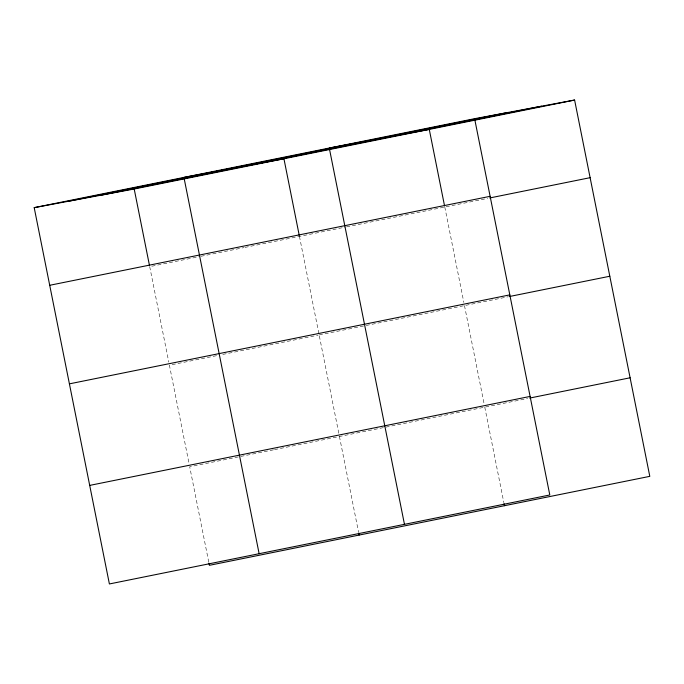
<?xml version="1.0" encoding="UTF-8"?>
<svg xmlns="http://www.w3.org/2000/svg" width="684" height="684" viewBox="0 0 684 684"><rect width="100%" height="100%" fill="white"/><g stroke="black" fill="none" stroke-linecap="round" stroke-linejoin="round"><path stroke-width="0.51" stroke-dasharray="3.42 2.56" d="M151.805 266.23L199.976 256.5M201.019 256.286L243.949 247.608M245 247.403L345.454 227.105M346.497 226.891L487.658 198.377M216.529 355.689L169.41 365.213L189.28 464.667M222.813 354.423L318.094 335.169M319.146 334.963L365.153 325.669M366.197 325.456L508.392 296.728M273.463 449.833L189.699 466.762L208.774 562.205M274.515 449.627L527.638 398.49M444.788 207.038L463.855 302.49M464.479 305.603L484.144 404.005M484.768 407.151L503.843 502.595M299.447 236.399L338.811 433.365M339.435 436.512L358.51 531.955M149.71 266.649L168.786 362.101"/><path stroke-width="1.03" d="M474.611 118.683L549.799 494.985L109.397 583.956L34.2 207.654L474.611 118.683L574.603 100.044L649.8 476.346L209.389 565.317L208.979 563.248M67.203 201.498L507.605 112.527M101.198 195.162L541.608 106.191M34.2 207.654L134.201 189.015L574.603 100.044M49.71 285.288L490.12 196.317M489.744 197.958L590.121 177.678M69.409 383.852L509.819 294.881M509.443 296.514L609.812 276.242M89.698 485.401L530.109 396.421M529.732 398.062L630.109 377.79M444.574 206.004L429.27 129.404L329.278 148.043L404.466 524.346M504.048 503.638L504.467 505.707M299.241 235.364L283.937 158.765L183.936 177.404L259.133 553.707M358.715 532.998L359.134 535.068M134.201 189.015L149.505 265.614"/></g></svg>
